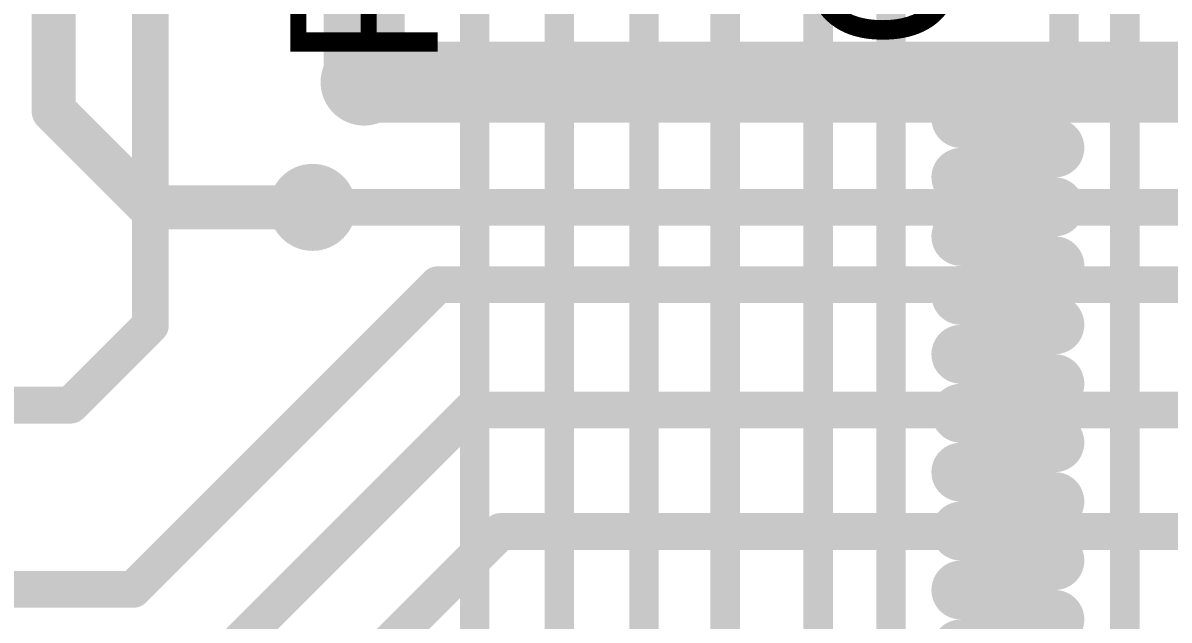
# Model space of a CAD drawing. Header units: millimetres. Extents: x -0.43 to 2.06, y -0.4 to 2.49.
# Drawn here: x 0.6004 to 0.9115, y 1.271 to 1.4331 of the extents above; entities that cross this region are included whole.
import ezdxf

# ---------------------------------------------------------------- set-up
doc = ezdxf.new("R2010")
doc.units = ezdxf.units.MM
doc.header["$MEASUREMENT"] = 0
for name, color, linetype in [('BottomLayer', 5, 'Continuous'), ('TopLayer', 1, 'Continuous'), ('TopOverlay', 2, 'Continuous'), ('ViaHoleLayer', 16, 'Continuous')]:
    doc.layers.add(name, color=color, linetype=linetype)
doc.styles.add('Arial', font='', dxfattribs={"height": 0.2})
doc.styles.get('Arial').set_extended_font_data('Arial')

msp = doc.modelspace()

# ---------------------------------------------------------------- hatches: boundary and pattern name
at = {"layer": 'BottomLayer'}
h = msp.add_hatch(color=5, dxfattribs=at)
edge = h.paths.add_edge_path()
edge.add_arc((0.693, 1.417), 0.01181, 0, 360)
h = msp.add_hatch(color=5, dxfattribs=at)
edge = h.paths.add_edge_path()
edge.add_arc((0.679, 1.383), 0.01181, 0, 360)
at = {"layer": 'TopLayer'}
h = msp.add_hatch(color=1, dxfattribs=at)
edge = h.paths.add_edge_path()
edge.add_arc((0.693, 1.417), 0.01181, 0, 360)
h = msp.add_hatch(color=1, dxfattribs=at)
edge = h.paths.add_edge_path()
edge.add_arc((0.679, 1.383), 0.01181, 0, 360)
at = {"layer": 'ViaHoleLayer'}
h = msp.add_hatch(color=16, dxfattribs=at)
edge = h.paths.add_edge_path()
edge.add_arc((0.693, 1.417), 0.00591, 0, 360)
h = msp.add_hatch(color=16, dxfattribs=at)
edge = h.paths.add_edge_path()
edge.add_arc((0.679, 1.383), 0.00591, 0, 360)

# ---------------------------------------------------------------- linework, layer by layer
at = {"layer": 'BottomLayer'}
for points, const_width in [([(0.791, 1.223), (0.791, 2.185)], 0.008), ([(0.81625, 1.15275), (0.81625, 2.10625)], 0.008), ([(0.8995, 1.0055), (0.8995, 2.0595)], 0.008), ([(0.723, 1.246), (0.723, 1.908)], 0.008), ([(0.769, 1.241), (0.769, 1.909)], 0.008), ([(0.746, 1.259), (0.746, 1.886)], 0.008), ([(0.693, 1.417), (0.693, 1.664)], 0.022), ([(0.60875, 1.40925), (0.60875, 1.486)], 0.012), ([(0.836, 1.061), (0.836, 1.46646)], 0.008), ([(0.883, 1.41913), (0.883, 1.44613)], 0.008), ([(0.60875, 1.40925), (0.635, 1.383)], 0.012), ([(0.855, 1.41113), (0.875, 1.41113)], 0.008), ([(0.855, 1.40313), (0.8805, 1.40313)], 0.008), ([(0.855, 1.39513), (0.8805, 1.39513)], 0.008), ([(0.855, 1.38713), (0.8805, 1.38713)], 0.008), ([(0.635, 1.383), (0.679, 1.383)], 0.012), ([(0.855, 1.37913), (0.8805, 1.37913)], 0.008), ([(0.855, 1.37113), (0.8805, 1.37113)], 0.008), ([(0.855, 1.36313), (0.8805, 1.36313)], 0.008), ([(0.855, 1.35513), (0.8805, 1.35513)], 0.008), ([(0.855, 1.34713), (0.8805, 1.34713)], 0.008), ([(0.855, 1.33913), (0.8805, 1.33913)], 0.008), ([(0.855, 1.33113), (0.8805, 1.33113)], 0.008), ([(0.855, 1.32313), (0.8805, 1.32313)], 0.008), ([(0.855, 1.31513), (0.8805, 1.31513)], 0.008), ([(0.855, 1.30713), (0.8805, 1.30713)], 0.008), ([(0.855, 1.29913), (0.8805, 1.29913)], 0.008), ([(0.855, 1.29113), (0.8805, 1.29113)], 0.008), ([(0.855, 1.28313), (0.8805, 1.28313)], 0.008), ([(0.855, 1.27513), (0.8805, 1.27513)], 0.008), ([(0.855, 1.26713), (0.8805, 1.26713)], 0.008)]:
    msp.add_lwpolyline(points, dxfattribs=dict(at, const_width=const_width))
for points, const_width in [([(0.6875, 1.417, 1), (0.6985, 1.417, 1)], 0.011), ([(0.881, 1.41913, 1), (0.885, 1.41913, 1)], 0.004), ([(0.881, 1.41913, 1), (0.885, 1.41913, 1)], 0.004), ([(0.60575, 1.40925, 1), (0.61175, 1.40925, 1)], 0.006), ([(0.60575, 1.40925, 1), (0.61175, 1.40925, 1)], 0.006), ([(0.853, 1.41113, 1), (0.857, 1.41113, 1)], 0.004), ([(0.853, 1.41113, 1), (0.857, 1.41113, 1)], 0.004), ([(0.873, 1.41113, 1), (0.877, 1.41113, 1)], 0.004), ([(0.873, 1.41113, 1), (0.877, 1.41113, 1)], 0.004), ([(0.853, 1.40313, 1), (0.857, 1.40313, 1)], 0.004), ([(0.853, 1.40313, 1), (0.857, 1.40313, 1)], 0.004), ([(0.8785, 1.40313, 1), (0.8825, 1.40313, 1)], 0.004), ([(0.8785, 1.40313, 1), (0.8825, 1.40313, 1)], 0.004), ([(0.853, 1.39513, 1), (0.857, 1.39513, 1)], 0.004), ([(0.853, 1.39513, 1), (0.857, 1.39513, 1)], 0.004), ([(0.8785, 1.39513, 1), (0.8825, 1.39513, 1)], 0.004), ([(0.8785, 1.39513, 1), (0.8825, 1.39513, 1)], 0.004), ([(0.853, 1.38713, 1), (0.857, 1.38713, 1)], 0.004), ([(0.853, 1.38713, 1), (0.857, 1.38713, 1)], 0.004), ([(0.8785, 1.38713, 1), (0.8825, 1.38713, 1)], 0.004), ([(0.8785, 1.38713, 1), (0.8825, 1.38713, 1)], 0.004), ([(0.632, 1.383, 1), (0.638, 1.383, 1)], 0.006), ([(0.632, 1.383, 1), (0.638, 1.383, 1)], 0.006), ([(0.676, 1.383, 1), (0.682, 1.383, 1)], 0.006), ([(0.853, 1.37913, 1), (0.857, 1.37913, 1)], 0.004), ([(0.853, 1.37913, 1), (0.857, 1.37913, 1)], 0.004), ([(0.8785, 1.37913, 1), (0.8825, 1.37913, 1)], 0.004), ([(0.8785, 1.37913, 1), (0.8825, 1.37913, 1)], 0.004), ([(0.853, 1.37113, 1), (0.857, 1.37113, 1)], 0.004), ([(0.853, 1.37113, 1), (0.857, 1.37113, 1)], 0.004), ([(0.8785, 1.37113, 1), (0.8825, 1.37113, 1)], 0.004), ([(0.8785, 1.37113, 1), (0.8825, 1.37113, 1)], 0.004), ([(0.853, 1.36313, 1), (0.857, 1.36313, 1)], 0.004), ([(0.853, 1.36313, 1), (0.857, 1.36313, 1)], 0.004), ([(0.8785, 1.36313, 1), (0.8825, 1.36313, 1)], 0.004), ([(0.8785, 1.36313, 1), (0.8825, 1.36313, 1)], 0.004), ([(0.853, 1.35513, 1), (0.857, 1.35513, 1)], 0.004), ([(0.853, 1.35513, 1), (0.857, 1.35513, 1)], 0.004), ([(0.8785, 1.35513, 1), (0.8825, 1.35513, 1)], 0.004), ([(0.8785, 1.35513, 1), (0.8825, 1.35513, 1)], 0.004), ([(0.853, 1.34713, 1), (0.857, 1.34713, 1)], 0.004), ([(0.853, 1.34713, 1), (0.857, 1.34713, 1)], 0.004), ([(0.8785, 1.34713, 1), (0.8825, 1.34713, 1)], 0.004), ([(0.8785, 1.34713, 1), (0.8825, 1.34713, 1)], 0.004), ([(0.853, 1.33913, 1), (0.857, 1.33913, 1)], 0.004), ([(0.853, 1.33913, 1), (0.857, 1.33913, 1)], 0.004), ([(0.8785, 1.33913, 1), (0.8825, 1.33913, 1)], 0.004), ([(0.8785, 1.33913, 1), (0.8825, 1.33913, 1)], 0.004), ([(0.853, 1.33113, 1), (0.857, 1.33113, 1)], 0.004), ([(0.853, 1.33113, 1), (0.857, 1.33113, 1)], 0.004), ([(0.8785, 1.33113, 1), (0.8825, 1.33113, 1)], 0.004), ([(0.8785, 1.33113, 1), (0.8825, 1.33113, 1)], 0.004), ([(0.853, 1.32313, 1), (0.857, 1.32313, 1)], 0.004), ([(0.853, 1.32313, 1), (0.857, 1.32313, 1)], 0.004), ([(0.8785, 1.32313, 1), (0.8825, 1.32313, 1)], 0.004), ([(0.8785, 1.32313, 1), (0.8825, 1.32313, 1)], 0.004), ([(0.853, 1.31513, 1), (0.857, 1.31513, 1)], 0.004), ([(0.853, 1.31513, 1), (0.857, 1.31513, 1)], 0.004), ([(0.8785, 1.31513, 1), (0.8825, 1.31513, 1)], 0.004), ([(0.8785, 1.31513, 1), (0.8825, 1.31513, 1)], 0.004), ([(0.853, 1.30713, 1), (0.857, 1.30713, 1)], 0.004), ([(0.853, 1.30713, 1), (0.857, 1.30713, 1)], 0.004), ([(0.8785, 1.30713, 1), (0.8825, 1.30713, 1)], 0.004), ([(0.8785, 1.30713, 1), (0.8825, 1.30713, 1)], 0.004), ([(0.853, 1.29913, 1), (0.857, 1.29913, 1)], 0.004), ([(0.853, 1.29913, 1), (0.857, 1.29913, 1)], 0.004), ([(0.8785, 1.29913, 1), (0.8825, 1.29913, 1)], 0.004), ([(0.8785, 1.29913, 1), (0.8825, 1.29913, 1)], 0.004), ([(0.853, 1.29113, 1), (0.857, 1.29113, 1)], 0.004), ([(0.853, 1.29113, 1), (0.857, 1.29113, 1)], 0.004), ([(0.8785, 1.29113, 1), (0.8825, 1.29113, 1)], 0.004), ([(0.8785, 1.29113, 1), (0.8825, 1.29113, 1)], 0.004), ([(0.853, 1.28313, 1), (0.857, 1.28313, 1)], 0.004), ([(0.853, 1.28313, 1), (0.857, 1.28313, 1)], 0.004), ([(0.8785, 1.28313, 1), (0.8825, 1.28313, 1)], 0.004), ([(0.8785, 1.28313, 1), (0.8825, 1.28313, 1)], 0.004), ([(0.853, 1.27513, 1), (0.857, 1.27513, 1)], 0.004), ([(0.853, 1.27513, 1), (0.857, 1.27513, 1)], 0.004), ([(0.8785, 1.27513, 1), (0.8825, 1.27513, 1)], 0.004), ([(0.8785, 1.27513, 1), (0.8825, 1.27513, 1)], 0.004), ([(0.853, 1.26713, 1), (0.857, 1.26713, 1)], 0.004), ([(0.853, 1.26713, 1), (0.857, 1.26713, 1)], 0.004), ([(0.8785, 1.26713, 1), (0.8825, 1.26713, 1)], 0.004), ([(0.8785, 1.26713, 1), (0.8825, 1.26713, 1)], 0.004)]:
    msp.add_lwpolyline(points, format="xyb", close=True, dxfattribs=dict(at, const_width=const_width))
at = {"layer": 'BottomLayer', "const_width": 0.008}
for points in [[(0.883, 1.41913, -0.414214), (0.875, 1.41113)], [(0.855, 1.40313, -1), (0.855, 1.41113)], [(0.8805, 1.40313, -1), (0.8805, 1.39513)], [(0.855, 1.38713, -1), (0.855, 1.39513)], [(0.8805, 1.38713, -1), (0.8805, 1.37913)], [(0.855, 1.37113, -1), (0.855, 1.37913)], [(0.8805, 1.37113, -1), (0.8805, 1.36313)], [(0.855, 1.35513, -1), (0.855, 1.36313)], [(0.8805, 1.35513, -1), (0.8805, 1.34713)], [(0.855, 1.33913, -1), (0.855, 1.34713)], [(0.8805, 1.33913, -1), (0.8805, 1.33113)], [(0.855, 1.32313, -1), (0.855, 1.33113)], [(0.8805, 1.32313, -1), (0.8805, 1.31513)], [(0.855, 1.30713, -1), (0.855, 1.31513)], [(0.8805, 1.30713, -1), (0.8805, 1.29913)], [(0.855, 1.29113, -1), (0.855, 1.29913)], [(0.8805, 1.29113, -1), (0.8805, 1.28313)], [(0.855, 1.27513, -1), (0.855, 1.28313)], [(0.8805, 1.27513, -1), (0.8805, 1.26713)], [(0.855, 1.25913, -1), (0.855, 1.26713)]]:
    msp.add_lwpolyline(points, format="xyb", dxfattribs=at)
at = {"layer": 'TopLayer'}
for points, const_width in [([(0.635, 1.351), (0.635, 1.535)], 0.01), ([(0.693, 1.417), (0.924, 1.417)], 0.022), ([(0.679, 1.383), (0.9535, 1.383)], 0.01), ([(0.63031, 1.27931), (0.713, 1.362)], 0.01), ([(0.713, 1.362), (1.001, 1.362)], 0.01), ([(0.61331, 1.32931), (0.635, 1.351)], 0.01), ([(0.56451, 1.32931), (0.61331, 1.32931)], 0.01), ([(0.62331, 1.22931), (0.722, 1.328)], 0.01), ([(0.722, 1.328), (1.002, 1.328)], 0.01), ([(0.61431, 1.17931), (0.73, 1.295)], 0.01), ([(0.73, 1.295), (1.022, 1.295)], 0.01), ([(0.56451, 1.27931), (0.63031, 1.27931)], 0.01)]:
    msp.add_lwpolyline(points, dxfattribs=dict(at, const_width=const_width))
for points, const_width in [([(0.6875, 1.417, 1), (0.6985, 1.417, 1)], 0.011), ([(0.6765, 1.383, 1), (0.6815, 1.383, 1)], 0.005), ([(0.7105, 1.362, 1), (0.7155, 1.362, 1)], 0.005), ([(0.7105, 1.362, 1), (0.7155, 1.362, 1)], 0.005), ([(0.6325, 1.351, 1), (0.6375, 1.351, 1)], 0.005), ([(0.6325, 1.351, 1), (0.6375, 1.351, 1)], 0.005), ([(0.61081, 1.32931, 1), (0.61581, 1.32931, 1)], 0.005), ([(0.61081, 1.32931, 1), (0.61581, 1.32931, 1)], 0.005), ([(0.7195, 1.328, 1), (0.7245, 1.328, 1)], 0.005), ([(0.7195, 1.328, 1), (0.7245, 1.328, 1)], 0.005), ([(0.7275, 1.295, 1), (0.7325, 1.295, 1)], 0.005), ([(0.7275, 1.295, 1), (0.7325, 1.295, 1)], 0.005), ([(0.62781, 1.27931, 1), (0.63281, 1.27931, 1)], 0.005), ([(0.62781, 1.27931, 1), (0.63281, 1.27931, 1)], 0.005)]:
    msp.add_lwpolyline(points, format="xyb", close=True, dxfattribs=dict(at, const_width=const_width))

# ---------------------------------------------------------------- texts
at = {"layer": 'TopOverlay', "style": 'Arial'}
for s, p in [('C30', (0.85399, 1.42568)), ('R20', (0.71299, 1.42068))]:
    msp.add_text(s, height=0.04, rotation=90, dxfattribs=at).set_placement(p)

doc.saveas('drawing.dxf')
